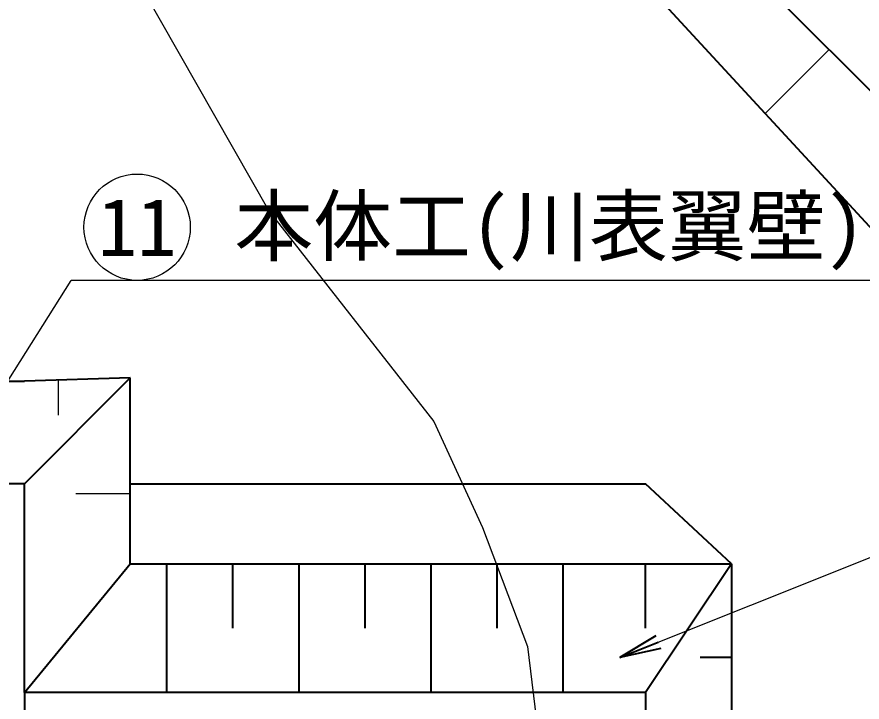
# Model space of a CAD drawing. Header units: millimetres. Extents: x -2078669 to -1085629, y -5987148 to 310365.
# Drawn here: x -1685046 to -1659455, y -3035665 to -3014921 of the extents above; entities that cross this region are included whole.
import ezdxf
from ezdxf.enums import TextEntityAlignment as Align

# ---------------------------------------------------------------- set-up
doc = ezdxf.new("R2010")
doc.units = ezdxf.units.MM
doc.header["$LTSCALE"] = 500
for name, color, linetype, lineweight in [('D-BGD', 7, 'Continuous', 13), ('D-BYP-STR1', 2, 'Continuous', 13), ('D-BYP-STR2', 6, 'Continuous', 25), ('D-BYP-STRA', 1, 'Continuous', 25), ('D-BYP-STRC', 1, 'Continuous', 13)]:
    doc.layers.add(name, color=color, linetype=linetype, lineweight=lineweight)
doc.styles.add('MS ゴシック', font='MS Gothic.ttf')
doc.dimstyles.new('DIM-500-F', dxfattribs={"dimscale": 500, "dimtxt": 3.5, "dimasz": 2.5, "dimexe": 0, "dimexo": 2, "dimgap": 0.8, "dimtad": 1, "dimdec": 0, "dimzin": 0, "dimdsep": 46, "dimtxsty": 'MS ゴシック', "dimblk": 'OPEN', "dimcen": 0.1, "dimclrd": 256, "dimclre": 256, "dimclrt": 256, "dimaunit": 1, "dimadec": 4, "dimazin": 0, "dimtfac": 1, "dimtdec": 0, "dimtmove": 2, "dimatfit": 3, "dimldrblk": 'OPEN', "dimfxl": 1, "dimtolj": 1, "dimtzin": 0, "dimlwd": -1, "dimlwe": -1, "dimarcsym": 2})

# ---------------------------------------------------------------- blocks, each defined once
blk = doc.blocks.new('河川平面')
at = {"layer": 'D-BGD', "linetype": 'Continuous', "elevation": 363000, "flags": 128}
blk.add_lwpolyline([(1616949, -2688150), (1617118, -2692517), (1617295, -2704845), (1617707, -2719180), (1618258, -2729775), (1619284, -2738394), (1620512, -2741723), (1621690, -2743916), (1623569, -2746498), (1626274, -2750869), (1627187, -2753428), (1627773, -2755690), (1628854, -2759670), (1629723, -2761569), (1633551, -2768293), (1638543, -2774672), (1640014, -2777876), (1641376, -2781486), (1641915, -2785883), (1640984, -2797690), (1640322, -2802625)], dxfattribs=at)
blk = doc.blocks.new('_Open')
at = {"color": 0, "linetype": 'ByBlock', "lineweight": -2}
for p, q in [((-1, 0.167), (0, 0)), ((-1, -0.167), (0, 0)), ((0, 0), (-1, 0))]:
    blk.add_line(p, q, dxfattribs=at)

msp = doc.modelspace()

# ---------------------------------------------------------------- linework, layer by layer
at = {"layer": 'D-BYP-STR1'}
for p, q in [((-1660454.5, -3015911.3), (-1662385.6, -3017842.4)), ((-1683800, -3025921), (-1683800, -3026979.6)), ((-1683264.5, -3029352.7), (-1681614.9, -3029352.7))]:
    msp.add_line(p, q, dxfattribs=at)
at = {"layer": 'D-BYP-STR2'}
for p, q in [((-1682489, -2993876.8), (-1650584.6, -3025781.2)), ((-1667902.1, -3011868), (-1658995.2, -3021514.1)), ((-1684814.5, -3029052.7), (-1681614.9, -3025852.7)), ((-1681614.9, -3025852.7), (-1684814.5, -3025952.7)), ((-1681614.9, -3029052.7), (-1681614.9, -3025852.7)), ((-1686655.9, -3025952.7), (-1684814.5, -3025952.7)), ((-1684814.5, -3029052.7), (-1687155.9, -3029052.7)), ((-1684814.5, -3035377.1), (-1684814.5, -3029052.7))]:
    msp.add_line(p, q, dxfattribs=at)
at = {"layer": 'D-BYP-STRA'}
for p, q in [((-1681614.9, -3029052.7, 0), (-1666014.5, -3029052.7, 0)), ((-1681614.9, -3031477.1, 0), (-1681614.9, -3029052.7, 0)), ((-1663406.3, -3031477.1, 0), (-1666014.5, -3029052.7)), ((-1684814.5, -3035377.1), (-1681614.9, -3031477.1, 0)), ((-1681614.9, -3031477.1, 0), (-1663406.3, -3031477.1, 0)), ((-1680514.5, -3031477.1), (-1680514.5, -3035377.1)), ((-1678514.5, -3031477.1), (-1678514.5, -3033427.1)), ((-1676514.5, -3031477.1), (-1676514.5, -3035377.1)), ((-1674514.5, -3031477.1), (-1674514.5, -3033427.1)), ((-1672514.5, -3031477.1), (-1672514.5, -3035377.1)), ((-1670514.5, -3031477.1), (-1670514.5, -3033427.1)), ((-1668514.5, -3031477.1), (-1668514.5, -3035377.1)), ((-1666014.5, -3033427.1, 0), (-1666014.5, -3031477.1, 0)), ((-1663406.3, -3031477.1, 0), (-1666014.5, -3035377.1)), ((-1663406.3, -3031477.1, 0), (-1663406, -3035952.7)), ((-1663406.2, -3034314.9, 0), (-1664355.3, -3034315, 0)), ((-1666014.5, -3035377.1, 0), (-1684814.5, -3035377.1)), ((-1684814.5, -3035377.1), (-1684814.5, -3036528.4)), ((-1666014.5, -3035377.1, 0), (-1666014.5, -3036528.4, 0))]:
    msp.add_line(p, q, dxfattribs=at)
at = {"layer": 'D-BYP-STRC'}
msp.add_line((-1659201.4, -3022898.6), (-1683401.4, -3022898.6), dxfattribs=at)
msp.add_circle((-1681406, -3021288.6), 1610, dxfattribs=at)

# ---------------------------------------------------------------- block references
at = {"layer": 'D-BGD'}
msp.add_blockref('河川平面', (-3310965.8, -252499.8), dxfattribs=at)

# ---------------------------------------------------------------- texts
at = {"layer": 'D-BYP-STRC', "style": 'MS ゴシック'}
msp.add_text('本体工(川表翼壁)', height=1750, dxfattribs=at).set_placement((-1678459.9, -3021252.8), align=Align.MIDDLE_LEFT)
msp.add_text('11', height=1750, dxfattribs=at).set_placement((-1681406, -3021288.6), align=Align.MIDDLE_CENTER)

# ---------------------------------------------------------------- leaders
at = {"layer": 'D-BYP-STRC'}
msp.add_leader([(-1688481.7, -3030951.8), (-1683401.4, -3022898.6)], dimstyle='DIM-500-F', dxfattribs=at)
msp.add_leader([(-1666785.1, -3034315, 367000), (-1638844.6, -3023123.6, 367000)], dimstyle='DIM-500-F', override={"dimgap": 0.8, "dimtad": 0}, dxfattribs=at)

doc.saveas('drawing.dxf')
